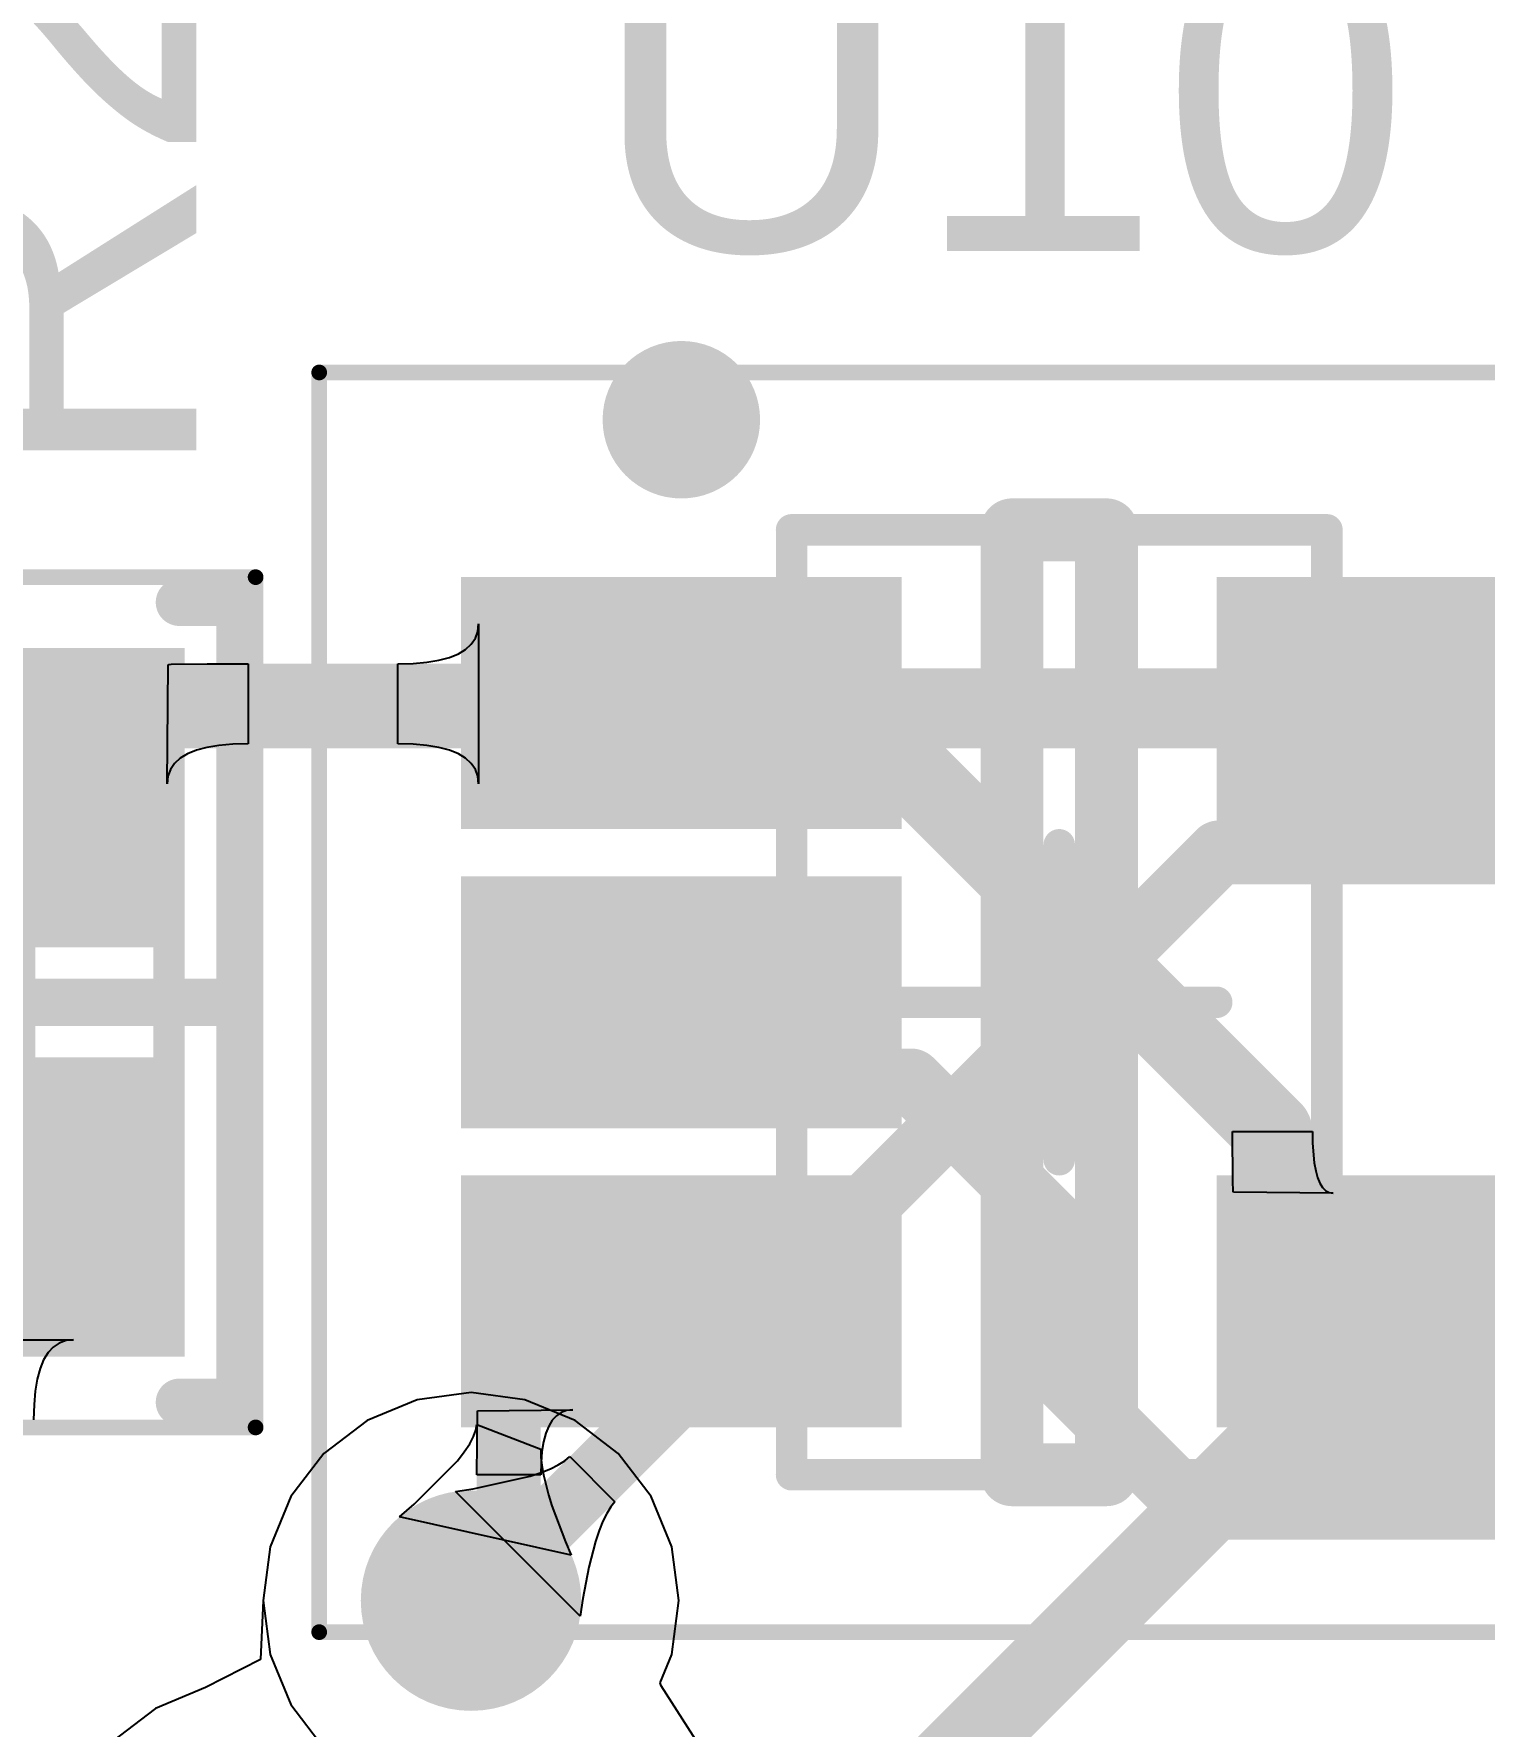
# Model space of a CAD drawing. Header units: inches. Extents: x -0.01 to 3.94, y -0.06 to 4.68.
# Drawn here: x 0.4718 to 0.6531, y 0.7408 to 0.9523 of the extents above; entities that cross this region are included whole.
import ezdxf

# ---------------------------------------------------------------- set-up
doc = ezdxf.new("R2010")
doc.units = ezdxf.units.IN
doc.header["$MEASUREMENT"] = 0
for name, color, linetype in [('Bottom Layer', 5, 'Continuous'), ('Int1 -GND)', 16, 'Continuous'), ('Int2 -PWR)', 76, 'Continuous'), ('Top 3D Body', 56, 'Continuous'), ('Top Courtyard', 56, 'Continuous'), ('Top Layer', 1, 'Continuous'), ('Top Overlay', 2, 'Continuous'), ('Top Paste', 8, 'Continuous'), ('Top Solder', 216, 'Continuous'), ('Via Holes', 16, 'Continuous')]:
    doc.layers.add(name, color=color, linetype=linetype)
doc.styles.add('Arial', font='', dxfattribs={"height": 0.2})
doc.styles.get('Arial').set_extended_font_data('Arial')

# ---------------------------------------------------------------- blocks, each defined once
blk = doc.blocks.new('A3DDA0BC_073E_4B18_9613_F713A7EC1E27_454')
at = {"layer": 'Top Layer'}
for points in [[(-0.07283, 0.02362), (-0.07283, 0.05118), (-0.02165, 0.05118), (-0.02165, 0.02362)], [(0.02165, 0.02362), (0.02165, 0.05118), (0.07283, 0.05118), (0.07283, 0.02362)], [(-0.07283, -0.01378), (-0.07283, 0.01378), (-0.02165, 0.01378), (-0.02165, -0.01378)], [(-0.07283, -0.05118), (-0.07283, -0.02362), (-0.02165, -0.02362), (-0.02165, -0.05118)], [(0.02165, -0.05118), (0.02165, -0.02362), (0.07283, -0.02362), (0.07283, -0.05118)]]:
    blk.add_hatch(color=1, dxfattribs=at).paths.add_polyline_path(points)
at = {"layer": 'Top Paste'}
for points in [[(-0.07283, 0.02362), (-0.07283, 0.05118), (-0.02165, 0.05118), (-0.02165, 0.02362)], [(0.02165, 0.02362), (0.02165, 0.05118), (0.07283, 0.05118), (0.07283, 0.02362)], [(-0.07283, -0.01378), (-0.07283, 0.01378), (-0.02165, 0.01378), (-0.02165, -0.01378)], [(-0.07283, -0.05118), (-0.07283, -0.02362), (-0.02165, -0.02362), (-0.02165, -0.05118)], [(0.02165, -0.05118), (0.02165, -0.02362), (0.07283, -0.02362), (0.07283, -0.05118)]]:
    blk.add_hatch(color=8, dxfattribs=at).paths.add_polyline_path(points)
at = {"layer": 'Top Solder'}
for points in [[(-0.0748, 0.02165), (-0.0748, 0.05315), (-0.01969, 0.05315), (-0.01969, 0.02165)], [(0.01968, 0.02165), (0.01968, 0.05315), (0.0748, 0.05315), (0.0748, 0.02165)], [(-0.0748, -0.01575), (-0.0748, 0.01575), (-0.01969, 0.01575), (-0.01969, -0.01575)], [(-0.0748, -0.05315), (-0.0748, -0.02165), (-0.01969, -0.02165), (-0.01969, -0.05315)], [(0.01968, -0.05315), (0.01968, -0.02165), (0.0748, -0.02165), (0.0748, -0.05315)]]:
    blk.add_hatch(color=216, dxfattribs=at).paths.add_polyline_path(points)
at = {"layer": 'Top 3D Body'}
for points in [[(-0.03346, -0.05906, 0.00394, 0.00394, 0), (-0.03346, 0.05906, 0.00394, 0.00394, 0)], [(-0.03346, 0.05906, 0.00394, 0.00394, 0), (0.03346, 0.05906, 0.00394, 0.00394, 0)], [(0.03346, -0.05906, 0.00394, 0.00394, 0), (0.03346, 0.05906, 0.00394, 0.00394, 0)], [(-0.03346, -0.05906, 0.00394, 0.00394, 0), (0.03346, -0.05906, 0.00394, 0.00394, 0)]]:
    blk.add_lwpolyline(points, format="xyseb", dxfattribs=at)
for points in [[(-0.03445, 0.05906, 0.00197, 0.00197, 1), (-0.03248, 0.05906, 0.00197, 0.00197, 1)], [(-0.03445, 0.05906, 0.00197, 0.00197, 1), (-0.03248, 0.05906, 0.00197, 0.00197, 1)], [(0.03248, 0.05906, 0.00197, 0.00197, 1), (0.03445, 0.05906, 0.00197, 0.00197, 1)], [(0.03248, 0.05906, 0.00197, 0.00197, 1), (0.03445, 0.05906, 0.00197, 0.00197, 1)], [(-0.03445, -0.05906, 0.00197, 0.00197, 1), (-0.03248, -0.05906, 0.00197, 0.00197, 1)], [(-0.03445, -0.05906, 0.00197, 0.00197, 1), (-0.03248, -0.05906, 0.00197, 0.00197, 1)], [(0.03248, -0.05906, 0.00197, 0.00197, 1), (0.03445, -0.05906, 0.00197, 0.00197, 1)], [(0.03248, -0.05906, 0.00197, 0.00197, 1), (0.03445, -0.05906, 0.00197, 0.00197, 1)]]:
    blk.add_lwpolyline(points, format="xyseb", close=True, dxfattribs=at)
at = {"layer": 'Top Courtyard'}
for points in [[(-0.09252, -0.07874, 0.00197, 0.00197, 0), (-0.09252, 0.07874, 0.00197, 0.00197, 0)], [(-0.09252, 0.07874, 0.00197, 0.00197, 0), (0.09252, 0.07874, 0.00197, 0.00197, 0)], [(0, -0.01969, 0.00394, 0.00394, 0), (0, 0.01969, 0.00394, 0.00394, 0)], [(-0.01968, 0, 0.00394, 0.00394, 0), (0.01969, 0, 0.00394, 0.00394, 0)], [(-0.09252, -0.07874, 0.00197, 0.00197, 0), (0.09252, -0.07874, 0.00197, 0.00197, 0)]]:
    blk.add_lwpolyline(points, format="xyseb", dxfattribs=at)
for points in [[(-0.09301, 0.07874, 0.000984, 0.000984, 1), (-0.09203, 0.07874, 0.000984, 0.000984, 1)], [(-0.09301, 0.07874, 0.000984, 0.000984, 1), (-0.09203, 0.07874, 0.000984, 0.000984, 1)], [(-0.00098, 0.01969, 0.00197, 0.00197, 1), (0.00098, 0.01969, 0.00197, 0.00197, 1)], [(-0.02067, 0, 0.00197, 0.00197, 1), (-0.0187, 0, 0.00197, 0.00197, 1)], [(0.0187, 0, 0.00197, 0.00197, 1), (0.02067, 0, 0.00197, 0.00197, 1)], [(-0.00098, -0.01969, 0.00197, 0.00197, 1), (0.00098, -0.01969, 0.00197, 0.00197, 1)], [(-0.09301, -0.07874, 0.000984, 0.000984, 1), (-0.09203, -0.07874, 0.000984, 0.000984, 1)], [(-0.09301, -0.07874, 0.000984, 0.000984, 1), (-0.09203, -0.07874, 0.000984, 0.000984, 1)]]:
    blk.add_lwpolyline(points, format="xyseb", close=True, dxfattribs=at)
at = {"layer": 'Top Overlay'}
for points in [[(-0.04232, 0.07283, 0.00984, 0.00984, 1), (-0.05217, 0.07283, 0.00984, 0.00984, 1)], [(-0.05463, 0.07283, 0.00492, 0.00492, 1), (-0.0497, 0.07283, 0.00492, 0.00492, 1)], [(-0.04478, 0.07283, 0.00492, 0.00492, 1), (-0.03986, 0.07283, 0.00492, 0.00492, 1)], [(-0.00787, 0.05906, 0.00394, 0.00394, 1), (-0.00394, 0.05906, 0.00394, 0.00394, 1)], [(-0.00787, 0.05906, 0.00394, 0.00394, 1), (-0.00394, 0.05906, 0.00394, 0.00394, 1)], [(0.00394, 0.05906, 0.00394, 0.00394, 1), (0.00787, 0.05906, 0.00394, 0.00394, 1)], [(0.00394, 0.05906, 0.00394, 0.00394, 1), (0.00787, 0.05906, 0.00394, 0.00394, 1)], [(-0.00787, -0.05906, 0.00394, 0.00394, 1), (-0.00394, -0.05906, 0.00394, 0.00394, 1)], [(-0.00787, -0.05906, 0.00394, 0.00394, 1), (-0.00394, -0.05906, 0.00394, 0.00394, 1)], [(0.00394, -0.05906, 0.00394, 0.00394, 1), (0.00787, -0.05906, 0.00394, 0.00394, 1)], [(0.00394, -0.05906, 0.00394, 0.00394, 1), (0.00787, -0.05906, 0.00394, 0.00394, 1)]]:
    blk.add_lwpolyline(points, format="xyseb", close=True, dxfattribs=at)
for points in [[(-0.00591, 0.05906, 0.00787, 0.00787, 0), (0.00591, 0.05906, 0.00787, 0.00787, 0)], [(-0.00591, -0.05906, 0.00787, 0.00787, 0), (-0.00591, 0.05906, 0.00787, 0.00787, 0)], [(0.00591, -0.05906, 0.00787, 0.00787, 0), (0.00591, 0.05906, 0.00787, 0.00787, 0)], [(-0.00591, -0.05906, 0.00787, 0.00787, 0), (0.00591, -0.05906, 0.00787, 0.00787, 0)]]:
    blk.add_lwpolyline(points, format="xyseb", dxfattribs=at)
blk = doc.blocks.new('RES_0603_1608_533')
at = {"layer": 'Top Layer'}
for points in [[(-0.04232, -0.0187), (-0.04232, 0.0187), (-0.00886, 0.0187), (-0.00886, -0.0187)], [(0.00886, -0.0187), (0.00886, 0.0187), (0.04232, 0.0187), (0.04232, -0.0187)]]:
    blk.add_hatch(color=1, dxfattribs=at).paths.add_polyline_path(points)
at = {"layer": 'Top Paste'}
for points in [[(-0.04232, -0.0187), (-0.04232, 0.0187), (-0.00886, 0.0187), (-0.00886, -0.0187)], [(0.00886, -0.0187), (0.00886, 0.0187), (0.04232, 0.0187), (0.04232, -0.0187)]]:
    blk.add_hatch(color=8, dxfattribs=at).paths.add_polyline_path(points)
at = {"layer": 'Top Solder'}
for points in [[(-0.04429, -0.02067), (-0.04429, 0.02067), (-0.00689, 0.02067), (-0.00689, -0.02067)], [(0.00689, -0.02067), (0.00689, 0.02067), (0.04429, 0.02067), (0.04429, -0.02067)]]:
    blk.add_hatch(color=216, dxfattribs=at).paths.add_polyline_path(points)
at = {"layer": 'Top 3D Body'}
for points in [[(0.03445, 0.0187, 0.00394, 0.00394, 0), (-0.03445, 0.0187, 0.00394, 0.00394, 0)], [(-0.03445, -0.0187, 0.00394, 0.00394, 0), (-0.03445, 0.0187, 0.00394, 0.00394, 0)], [(0.03445, -0.0187, 0.00394, 0.00394, 0), (0.03445, 0.0187, 0.00394, 0.00394, 0)], [(0.03445, -0.0187, 0.00394, 0.00394, 0), (-0.03445, -0.0187, 0.00394, 0.00394, 0)]]:
    blk.add_lwpolyline(points, format="xyseb", dxfattribs=at)
for points in [[(-0.03543, 0.0187, 0.00197, 0.00197, 1), (-0.03346, 0.0187, 0.00197, 0.00197, 1)], [(-0.03543, 0.0187, 0.00197, 0.00197, 1), (-0.03346, 0.0187, 0.00197, 0.00197, 1)], [(0.03347, 0.0187, 0.00197, 0.00197, 1), (0.03543, 0.0187, 0.00197, 0.00197, 1)], [(0.03347, 0.0187, 0.00197, 0.00197, 1), (0.03543, 0.0187, 0.00197, 0.00197, 1)], [(-0.03543, -0.0187, 0.00197, 0.00197, 1), (-0.03346, -0.0187, 0.00197, 0.00197, 1)], [(-0.03543, -0.0187, 0.00197, 0.00197, 1), (-0.03346, -0.0187, 0.00197, 0.00197, 1)], [(0.03347, -0.0187, 0.00197, 0.00197, 1), (0.03543, -0.0187, 0.00197, 0.00197, 1)], [(0.03347, -0.0187, 0.00197, 0.00197, 1), (0.03543, -0.0187, 0.00197, 0.00197, 1)]]:
    blk.add_lwpolyline(points, format="xyseb", close=True, dxfattribs=at)
at = {"layer": 'Top Courtyard'}
for points in [[(0.05315, 0.02953, 0.00197, 0.00197, 0), (-0.05315, 0.02953, 0.00197, 0.00197, 0)], [(-0.05315, -0.02953, 0.00197, 0.00197, 0), (-0.05315, 0.02953, 0.00197, 0.00197, 0)], [(0.05315, -0.02953, 0.00197, 0.00197, 0), (0.05315, 0.02953, 0.00197, 0.00197, 0)], [(0, -0.0187, 0.00394, 0.00394, 0), (0, 0.0187, 0.00394, 0.00394, 0)], [(0.0187, 0, 0.00394, 0.00394, 0), (-0.0187, 0, 0.00394, 0.00394, 0)], [(0.05315, -0.02953, 0.00197, 0.00197, 0), (-0.05315, -0.02953, 0.00197, 0.00197, 0)]]:
    blk.add_lwpolyline(points, format="xyseb", dxfattribs=at)
for points in [[(-0.05364, 0.02953, 0.000984, 0.000984, 1), (-0.05266, 0.02953, 0.000984, 0.000984, 1)], [(-0.05364, 0.02953, 0.000984, 0.000984, 1), (-0.05266, 0.02953, 0.000984, 0.000984, 1)], [(0.05266, 0.02953, 0.000984, 0.000984, 1), (0.05364, 0.02953, 0.000984, 0.000984, 1)], [(0.05266, 0.02953, 0.000984, 0.000984, 1), (0.05364, 0.02953, 0.000984, 0.000984, 1)], [(-0.00098, 0.0187, 0.00197, 0.00197, 1), (0.00098, 0.0187, 0.00197, 0.00197, 1)], [(-0.01968, 0, 0.00197, 0.00197, 1), (-0.01772, 0, 0.00197, 0.00197, 1)], [(0.01772, 0, 0.00197, 0.00197, 1), (0.01969, 0, 0.00197, 0.00197, 1)], [(-0.00098, -0.0187, 0.00197, 0.00197, 1), (0.00098, -0.0187, 0.00197, 0.00197, 1)], [(-0.05364, -0.02953, 0.000984, 0.000984, 1), (-0.05266, -0.02953, 0.000984, 0.000984, 1)], [(-0.05364, -0.02953, 0.000984, 0.000984, 1), (-0.05266, -0.02953, 0.000984, 0.000984, 1)], [(0.05266, -0.02953, 0.000984, 0.000984, 1), (0.05364, -0.02953, 0.000984, 0.000984, 1)], [(0.05266, -0.02953, 0.000984, 0.000984, 1), (0.05364, -0.02953, 0.000984, 0.000984, 1)]]:
    blk.add_lwpolyline(points, format="xyseb", close=True, dxfattribs=at)
at = {"layer": 'Top Overlay'}
for points in [[(0.05, 0.02756, 0.00591, 0.00591, 0), (-0.05, 0.02756, 0.00591, 0.00591, 0)], [(-0.05, 0.02, 0.00591, 0.00591, 0), (-0.05, 0.02756, 0.00591, 0.00591, 0)], [(0, -0.02756, 0.00591, 0.00591, 0), (0, 0.02756, 0.00591, 0.00591, 0)], [(0.05, 0.02, 0.00591, 0.00591, 0), (0.05, 0.02756, 0.00591, 0.00591, 0)], [(-0.05, -0.02756, 0.00591, 0.00591, 0), (-0.05, -0.02, 0.00591, 0.00591, 0)], [(0.05, -0.02756, 0.00591, 0.00591, 0), (0.05, -0.02, 0.00591, 0.00591, 0)], [(0.05, -0.02756, 0.00591, 0.00591, 0), (-0.05, -0.02756, 0.00591, 0.00591, 0)]]:
    blk.add_lwpolyline(points, format="xyseb", dxfattribs=at)
for points in [[(-0.05148, 0.02756, 0.00295, 0.00295, 1), (-0.04852, 0.02756, 0.00295, 0.00295, 1)], [(-0.05148, 0.02756, 0.00295, 0.00295, 1), (-0.04852, 0.02756, 0.00295, 0.00295, 1)], [(-0.00148, 0.02756, 0.00295, 0.00295, 1), (0.00148, 0.02756, 0.00295, 0.00295, 1)], [(0.04852, 0.02756, 0.00295, 0.00295, 1), (0.05148, 0.02756, 0.00295, 0.00295, 1)], [(0.04852, 0.02756, 0.00295, 0.00295, 1), (0.05148, 0.02756, 0.00295, 0.00295, 1)], [(-0.05148, 0.02, 0.00295, 0.00295, 1), (-0.04852, 0.02, 0.00295, 0.00295, 1)], [(0.04852, 0.02, 0.00295, 0.00295, 1), (0.05148, 0.02, 0.00295, 0.00295, 1)], [(-0.05148, -0.02, 0.00295, 0.00295, 1), (-0.04852, -0.02, 0.00295, 0.00295, 1)], [(0.04852, -0.02, 0.00295, 0.00295, 1), (0.05148, -0.02, 0.00295, 0.00295, 1)], [(-0.05148, -0.02756, 0.00295, 0.00295, 1), (-0.04852, -0.02756, 0.00295, 0.00295, 1)], [(-0.05148, -0.02756, 0.00295, 0.00295, 1), (-0.04852, -0.02756, 0.00295, 0.00295, 1)], [(-0.00148, -0.02756, 0.00295, 0.00295, 1), (0.00148, -0.02756, 0.00295, 0.00295, 1)], [(0.04852, -0.02756, 0.00295, 0.00295, 1), (0.05148, -0.02756, 0.00295, 0.00295, 1)], [(0.04852, -0.02756, 0.00295, 0.00295, 1), (0.05148, -0.02756, 0.00295, 0.00295, 1)]]:
    blk.add_lwpolyline(points, format="xyseb", close=True, dxfattribs=at)

msp = doc.modelspace()

# ---------------------------------------------------------------- hatches: boundary and pattern name
at = {"layer": 'Bottom Layer'}
h = msp.add_hatch(color=5, dxfattribs=at)
edge = h.paths.add_edge_path()
edge.add_arc((0.52646, 0.75646), 0.01378, 0, 360)
at = {"layer": 'Int1 -GND)'}
h = msp.add_hatch(color=7, dxfattribs=at)
edge = h.paths.add_edge_path()
edge.add_arc((0.52646, 0.75646), 0.01378, 0, 360)
at = {"layer": 'Int2 -PWR)'}
h = msp.add_hatch(color=7, dxfattribs=at)
edge = h.paths.add_edge_path()
edge.add_arc((0.52646, 0.75646), 0.01378, 0, 360)
at = {"layer": 'Top Layer'}
h = msp.add_hatch(color=1, dxfattribs=at)
edge = h.paths.add_edge_path()
edge.add_arc((0.52646, 0.75646), 0.01378, 0, 360)
at = {"layer": 'Via Holes'}
h = msp.add_hatch(color=7, dxfattribs=at)
edge = h.paths.add_edge_path()
edge.add_arc((0.52646, 0.75646), 0.00689, 0, 360)

# ---------------------------------------------------------------- linework, layer by layer
at = {"layer": 'Bottom Layer'}
for p, q in [((0.53817, 0.77393), (0.5388, 0.77446)), ((0.5388, 0.77446), (0.54446, 0.7688)), ((0.53387, 0.77201), (0.53521, 0.77246)), ((0.53521, 0.77246), (0.53638, 0.77293)), ((0.53638, 0.77293), (0.53736, 0.77342)), ((0.53736, 0.77342), (0.53817, 0.77393)), ((0.52452, 0.7701), (0.52674, 0.77044)), ((0.5401, 0.75452), (0.52452, 0.7701)), ((0.52674, 0.77044), (0.53387, 0.77201)), ((0.54393, 0.76817), (0.54342, 0.76736)), ((0.54446, 0.7688), (0.54393, 0.76817)), ((0.54293, 0.76638), (0.54246, 0.76521)), ((0.54342, 0.76736), (0.54293, 0.76638)), ((0.54201, 0.76387), (0.54118, 0.76066)), ((0.54246, 0.76521), (0.54201, 0.76387)), ((0.54118, 0.76066), (0.54044, 0.75674)), ((0.54044, 0.75674), (0.5401, 0.75452))]:
    msp.add_line(p, q, dxfattribs=at)
for points in [[(0.418, 0.868, 0.01, 0.01, 0), (0.74746, 0.868, 0.01, 0.01, 0)], [(0.52646, 0.75646, 0.008, 0.008, 0), (0.62, 0.85, 0.008, 0.008, 0)], [(0.62, 0.85, 0.008, 0.008, 0), (0.74, 0.85, 0.008, 0.008, 0)], [(0.56, 0.71, 0.01, 0.01, 0), (0.62678, 0.77678, 0.01, 0.01, 0)], [(0.62678, 0.77678, 0.01, 0.01, 0), (0.74444, 0.77678, 0.01, 0.01, 0)]]:
    msp.add_lwpolyline(points, format="xyseb", dxfattribs=at)
for points in [[(0.618, 0.85, 0.004, 0.004, 1), (0.622, 0.85, 0.004, 0.004, 1)], [(0.618, 0.85, 0.004, 0.004, 1), (0.622, 0.85, 0.004, 0.004, 1)], [(0.62428, 0.77678, 0.005, 0.005, 1), (0.62928, 0.77678, 0.005, 0.005, 1)], [(0.62428, 0.77678, 0.005, 0.005, 1), (0.62928, 0.77678, 0.005, 0.005, 1)], [(0.52446, 0.75646, 0.004, 0.004, 1), (0.52846, 0.75646, 0.004, 0.004, 1)]]:
    msp.add_lwpolyline(points, format="xyseb", close=True, dxfattribs=at)
at = {"layer": 'Int1 -GND)'}
for p, q in [((0.51973, 0.78157), (0.51346, 0.77898)), ((0.52646, 0.78246), (0.51973, 0.78157)), ((0.53319, 0.78157), (0.52646, 0.78246)), ((0.53946, 0.77898), (0.53319, 0.78157)), ((0.51346, 0.77898), (0.50807, 0.77484)), ((0.54484, 0.77484), (0.53946, 0.77898)), ((0.50807, 0.77484), (0.50394, 0.76946)), ((0.54898, 0.76946), (0.54484, 0.77484)), ((0.50394, 0.76946), (0.50134, 0.76319)), ((0.55157, 0.76319), (0.54898, 0.76946)), ((0.50134, 0.76319), (0.50046, 0.75646)), ((0.55246, 0.75646), (0.55157, 0.76319)), ((0.50046, 0.75646), (0.50134, 0.74973)), ((0.55157, 0.74973), (0.55246, 0.75646)), ((0.50134, 0.74973), (0.50394, 0.74346)), ((0.55011, 0.7462), (0.55157, 0.74973)), ((0.55023, 0.74579), (0.55011, 0.7462)), ((0.55488, 0.73853), (0.55023, 0.74579)), ((0.50394, 0.74346), (0.50807, 0.73807))]:
    msp.add_line(p, q, dxfattribs=at)
at = {"layer": 'Int2 -PWR)'}
for p, q in [((0.51973, 0.78157), (0.51346, 0.77898)), ((0.52646, 0.78246), (0.51973, 0.78157)), ((0.53319, 0.78157), (0.52646, 0.78246)), ((0.53946, 0.77898), (0.53319, 0.78157)), ((0.51346, 0.77898), (0.50807, 0.77484)), ((0.54484, 0.77484), (0.53946, 0.77898)), ((0.50807, 0.77484), (0.50394, 0.76946)), ((0.54898, 0.76946), (0.54484, 0.77484)), ((0.50394, 0.76946), (0.50134, 0.76319)), ((0.55157, 0.76319), (0.54898, 0.76946)), ((0.50134, 0.76319), (0.50046, 0.75646)), ((0.55246, 0.75646), (0.55157, 0.76319)), ((0.50046, 0.75646), (0.50012, 0.7491)), ((0.55157, 0.74973), (0.55246, 0.75646)), ((0.50012, 0.7491), (0.49327, 0.74559)), ((0.55011, 0.7462), (0.55157, 0.74973)), ((0.49327, 0.74559), (0.487, 0.74299)), ((0.55023, 0.74579), (0.55011, 0.7462)), ((0.55488, 0.73853), (0.55023, 0.74579)), ((0.487, 0.74299), (0.48161, 0.73886))]:
    msp.add_line(p, q, dxfattribs=at)
at = {"layer": 'Top Layer'}
for p, q in [((0.5273, 0.87763), (0.52741, 0.87858)), ((0.52741, 0.87858), (0.52741, 0.85858)), ((0.52579, 0.87538), (0.52649, 0.87603)), ((0.52649, 0.87603), (0.527, 0.87678)), ((0.527, 0.87678), (0.5273, 0.87763)), ((0.51921, 0.87363), (0.52093, 0.87378)), ((0.52093, 0.87378), (0.52245, 0.87403)), ((0.52245, 0.87403), (0.52376, 0.87438)), ((0.52376, 0.87438), (0.52488, 0.87483)), ((0.52488, 0.87483), (0.52579, 0.87538)), ((0.48846, 0.85858), (0.48858, 0.87346)), ((0.48858, 0.87346), (0.48868, 0.87349)), ((0.48868, 0.87349), (0.48898, 0.87351)), ((0.48898, 0.87351), (0.49348, 0.87357)), ((0.49348, 0.87357), (0.49858, 0.87358)), ((0.49858, 0.87358), (0.49858, 0.86358)), ((0.51729, 0.87358), (0.51921, 0.87363)), ((0.51729, 0.86358), (0.51729, 0.87358)), ((0.49495, 0.86338), (0.49344, 0.86313)), ((0.49667, 0.86353), (0.49495, 0.86338)), ((0.49858, 0.86358), (0.49667, 0.86353)), ((0.51921, 0.86353), (0.51729, 0.86358)), ((0.52093, 0.86338), (0.51921, 0.86353)), ((0.52245, 0.86313), (0.52093, 0.86338)), ((0.48939, 0.86113), (0.48888, 0.86038)), ((0.4901, 0.86178), (0.48939, 0.86113)), ((0.49101, 0.86233), (0.4901, 0.86178)), ((0.49212, 0.86278), (0.49101, 0.86233)), ((0.49344, 0.86313), (0.49212, 0.86278)), ((0.52376, 0.86278), (0.52245, 0.86313)), ((0.52488, 0.86233), (0.52376, 0.86278)), ((0.52579, 0.86178), (0.52488, 0.86233)), ((0.52649, 0.86113), (0.52579, 0.86178)), ((0.527, 0.86038), (0.52649, 0.86113)), ((0.48857, 0.85953), (0.48846, 0.85858)), ((0.48888, 0.86038), (0.48857, 0.85953)), ((0.5273, 0.85953), (0.527, 0.86038)), ((0.52741, 0.85858), (0.5273, 0.85953)), ((0.62165, 0.81512), (0.63165, 0.81512)), ((0.6217, 0.80873), (0.62165, 0.81512)), ((0.63165, 0.81512), (0.63168, 0.81366)), ((0.63168, 0.81366), (0.63189, 0.81119)), ((0.63189, 0.81119), (0.63207, 0.81019)), ((0.62173, 0.80782), (0.6217, 0.80873)), ((0.63207, 0.81019), (0.6323, 0.80934)), ((0.6323, 0.80934), (0.63259, 0.80864)), ((0.63259, 0.80864), (0.63293, 0.8081)), ((0.62175, 0.80759), (0.62173, 0.80782)), ((0.62177, 0.80752), (0.62175, 0.80759)), ((0.63425, 0.8074), (0.62177, 0.80752)), ((0.63293, 0.8081), (0.63332, 0.80771)), ((0.63332, 0.80771), (0.63376, 0.80748)), ((0.63376, 0.80748), (0.63425, 0.8074)), ((0.45678, 0.78906), (0.47678, 0.78906)), ((0.47358, 0.78746), (0.47303, 0.78656)), ((0.47423, 0.78816), (0.47358, 0.78746)), ((0.47498, 0.78866), (0.47423, 0.78816)), ((0.47583, 0.78896), (0.47498, 0.78866)), ((0.47678, 0.78906), (0.47583, 0.78896)), ((0.47258, 0.78546), (0.47223, 0.78416)), ((0.47303, 0.78656), (0.47258, 0.78546)), ((0.47223, 0.78416), (0.47198, 0.78266)), ((0.47183, 0.78096), (0.47178, 0.77906)), ((0.47198, 0.78266), (0.47183, 0.78096)), ((0.52717, 0.7722), (0.52729, 0.7802)), ((0.52729, 0.7802), (0.53917, 0.78032)), ((0.53661, 0.779), (0.53617, 0.77827)), ((0.53713, 0.77957), (0.53661, 0.779)), ((0.53773, 0.77998), (0.53713, 0.77957)), ((0.53841, 0.78023), (0.53773, 0.77998)), ((0.53917, 0.78032), (0.53841, 0.78023)), ((0.5263, 0.77607), (0.52678, 0.77697)), ((0.52678, 0.77697), (0.52707, 0.77778)), ((0.52707, 0.77778), (0.52717, 0.77849)), ((0.52717, 0.77849), (0.53517, 0.77541)), ((0.53581, 0.77738), (0.53553, 0.77632)), ((0.53617, 0.77827), (0.53581, 0.77738)), ((0.52475, 0.77395), (0.52562, 0.77506)), ((0.52562, 0.77506), (0.5263, 0.77607)), ((0.53517, 0.77541), (0.5352, 0.77441)), ((0.5352, 0.77441), (0.53532, 0.77334)), ((0.53533, 0.77511), (0.53521, 0.77373)), ((0.53553, 0.77632), (0.53533, 0.77511)), ((0.51934, 0.76853), (0.52475, 0.77395)), ((0.53521, 0.77373), (0.53517, 0.7722)), ((0.53532, 0.77334), (0.53551, 0.7722)), ((0.53517, 0.7722), (0.52717, 0.7722)), ((0.53551, 0.7722), (0.53613, 0.7697)), ((0.5175, 0.76693), (0.51934, 0.76853)), ((0.53613, 0.7697), (0.53655, 0.76833)), ((0.53655, 0.76833), (0.53827, 0.76381)), ((0.539, 0.76216), (0.5175, 0.76693)), ((0.53827, 0.76381), (0.539, 0.76216))]:
    msp.add_line(p, q, dxfattribs=at)
for points in [[(0.47, 0.85685, 0.01, 0.01, 0), (0.48173, 0.86858, 0.01, 0.01, 0)], [(0.48173, 0.86858, 0.01, 0.01, 0), (0.55268, 0.86858, 0.01, 0.01, 0)], [(0.55268, 0.86858, 0.01, 0.01, 0), (0.55276, 0.86866, 0.01, 0.01, 0)], [(0.55276, 0.86866, 0.01, 0.01, 0), (0.56154, 0.85988, 0.01, 0.01, 0)], [(0.64724, 0.86866, 0.01, 0.01, 0), (0.71917, 0.86866, 0.01, 0.01, 0)], [(0.56154, 0.85988, 0.01, 0.01, 0), (0.58189, 0.85988, 0.01, 0.01, 0)], [(0.58189, 0.85988, 0.01, 0.01, 0), (0.62665, 0.81512, 0.01, 0.01, 0)], [(0.55276, 0.83126, 0.008, 0.008, 0), (0.56254, 0.82148, 0.008, 0.008, 0)], [(0.56254, 0.82148, 0.008, 0.008, 0), (0.58147, 0.82148, 0.008, 0.008, 0)], [(0.58147, 0.82148, 0.008, 0.008, 0), (0.59908, 0.80388, 0.008, 0.008, 0)], [(0.62665, 0.80264, 0.01, 0.01, 0), (0.62665, 0.81512, 0.01, 0.01, 0)], [(0.46678, 0.80245, 0.01, 0.01, 0), (0.47, 0.80567, 0.01, 0.01, 0)], [(0.59908, 0.78568, 0.008, 0.008, 0), (0.59908, 0.80388, 0.008, 0.008, 0)], [(0.62665, 0.80264, 0.01, 0.01, 0), (0.63543, 0.79386, 0.01, 0.01, 0)], [(0.53117, 0.78408, 0.008, 0.008, 0), (0.54094, 0.79386, 0.008, 0.008, 0)], [(0.54094, 0.79386, 0.008, 0.008, 0), (0.55276, 0.79386, 0.008, 0.008, 0)], [(0.63543, 0.79386, 0.01, 0.01, 0), (0.64724, 0.79386, 0.01, 0.01, 0)], [(0.59908, 0.78568, 0.008, 0.008, 0), (0.61668, 0.76808, 0.008, 0.008, 0)], [(0.53117, 0.76646, 0.008, 0.008, 0), (0.53117, 0.78408, 0.008, 0.008, 0)], [(0.52646, 0.76175, 0.008, 0.008, 0), (0.53117, 0.76646, 0.008, 0.008, 0)], [(0.61668, 0.76808, 0.008, 0.008, 0), (0.69142, 0.76808, 0.008, 0.008, 0)], [(0.52646, 0.75646, 0.008, 0.008, 0), (0.52646, 0.76175, 0.008, 0.008, 0)]]:
    msp.add_lwpolyline(points, format="xyseb", dxfattribs=at)
for points in [[(0.47923, 0.86858, 0.005, 0.005, 1), (0.48423, 0.86858, 0.005, 0.005, 1)], [(0.47923, 0.86858, 0.005, 0.005, 1), (0.48423, 0.86858, 0.005, 0.005, 1)], [(0.55018, 0.86858, 0.005, 0.005, 1), (0.55518, 0.86858, 0.005, 0.005, 1)], [(0.55018, 0.86858, 0.005, 0.005, 1), (0.55518, 0.86858, 0.005, 0.005, 1)], [(0.55026, 0.86866, 0.005, 0.005, 1), (0.55526, 0.86866, 0.005, 0.005, 1)], [(0.55026, 0.86866, 0.005, 0.005, 1), (0.55526, 0.86866, 0.005, 0.005, 1)], [(0.64474, 0.86866, 0.005, 0.005, 1), (0.64974, 0.86866, 0.005, 0.005, 1)], [(0.55904, 0.85988, 0.005, 0.005, 1), (0.56404, 0.85988, 0.005, 0.005, 1)], [(0.55904, 0.85988, 0.005, 0.005, 1), (0.56404, 0.85988, 0.005, 0.005, 1)], [(0.57939, 0.85988, 0.005, 0.005, 1), (0.58439, 0.85988, 0.005, 0.005, 1)], [(0.57939, 0.85988, 0.005, 0.005, 1), (0.58439, 0.85988, 0.005, 0.005, 1)], [(0.4675, 0.85685, 0.005, 0.005, 1), (0.4725, 0.85685, 0.005, 0.005, 1)], [(0.55076, 0.83126, 0.004, 0.004, 1), (0.55476, 0.83126, 0.004, 0.004, 1)], [(0.56054, 0.82148, 0.004, 0.004, 1), (0.56454, 0.82148, 0.004, 0.004, 1)], [(0.56054, 0.82148, 0.004, 0.004, 1), (0.56454, 0.82148, 0.004, 0.004, 1)], [(0.57947, 0.82148, 0.004, 0.004, 1), (0.58347, 0.82148, 0.004, 0.004, 1)], [(0.57947, 0.82148, 0.004, 0.004, 1), (0.58347, 0.82148, 0.004, 0.004, 1)], [(0.62415, 0.81512, 0.005, 0.005, 1), (0.62915, 0.81512, 0.005, 0.005, 1)], [(0.62415, 0.81512, 0.005, 0.005, 1), (0.62915, 0.81512, 0.005, 0.005, 1)], [(0.4675, 0.80567, 0.005, 0.005, 1), (0.4725, 0.80567, 0.005, 0.005, 1)], [(0.59708, 0.80388, 0.004, 0.004, 1), (0.60108, 0.80388, 0.004, 0.004, 1)], [(0.59708, 0.80388, 0.004, 0.004, 1), (0.60108, 0.80388, 0.004, 0.004, 1)], [(0.62415, 0.80264, 0.005, 0.005, 1), (0.62915, 0.80264, 0.005, 0.005, 1)], [(0.62415, 0.80264, 0.005, 0.005, 1), (0.62915, 0.80264, 0.005, 0.005, 1)], [(0.53894, 0.79386, 0.004, 0.004, 1), (0.54294, 0.79386, 0.004, 0.004, 1)], [(0.53894, 0.79386, 0.004, 0.004, 1), (0.54294, 0.79386, 0.004, 0.004, 1)], [(0.55076, 0.79386, 0.004, 0.004, 1), (0.55476, 0.79386, 0.004, 0.004, 1)], [(0.63293, 0.79386, 0.005, 0.005, 1), (0.63793, 0.79386, 0.005, 0.005, 1)], [(0.63293, 0.79386, 0.005, 0.005, 1), (0.63793, 0.79386, 0.005, 0.005, 1)], [(0.64474, 0.79386, 0.005, 0.005, 1), (0.64974, 0.79386, 0.005, 0.005, 1)], [(0.59708, 0.78568, 0.004, 0.004, 1), (0.60108, 0.78568, 0.004, 0.004, 1)], [(0.59708, 0.78568, 0.004, 0.004, 1), (0.60108, 0.78568, 0.004, 0.004, 1)], [(0.52917, 0.78408, 0.004, 0.004, 1), (0.53317, 0.78408, 0.004, 0.004, 1)], [(0.52917, 0.78408, 0.004, 0.004, 1), (0.53317, 0.78408, 0.004, 0.004, 1)], [(0.52917, 0.76646, 0.004, 0.004, 1), (0.53317, 0.76646, 0.004, 0.004, 1)], [(0.52917, 0.76646, 0.004, 0.004, 1), (0.53317, 0.76646, 0.004, 0.004, 1)], [(0.61468, 0.76808, 0.004, 0.004, 1), (0.61868, 0.76808, 0.004, 0.004, 1)], [(0.61468, 0.76808, 0.004, 0.004, 1), (0.61868, 0.76808, 0.004, 0.004, 1)], [(0.52446, 0.76175, 0.004, 0.004, 1), (0.52846, 0.76175, 0.004, 0.004, 1)], [(0.52446, 0.76175, 0.004, 0.004, 1), (0.52846, 0.76175, 0.004, 0.004, 1)], [(0.52446, 0.75646, 0.004, 0.004, 1), (0.52846, 0.75646, 0.004, 0.004, 1)]]:
    msp.add_lwpolyline(points, format="xyseb", close=True, dxfattribs=at)

# ---------------------------------------------------------------- block references
for name, p, rotation in [('A3DDA0BC_073E_4B18_9613_F713A7EC1E27_454', (0.6, 0.83126), 360), ('RES_0603_1608_533', (0.47, 0.83126), 270)]:
    msp.add_blockref(name, p, dxfattribs=dict(rotation=rotation))

# ---------------------------------------------------------------- texts
at = {"layer": 'Top Overlay', "style": 'Arial'}
msp.add_text('R21', height=0.04, rotation=90, dxfattribs=at).set_placement((0.49213, 0.89567))
msp.add_text('U10', height=0.04, dxfattribs=at).set_placement((0.54134, 0.9252))

doc.saveas('drawing.dxf')
